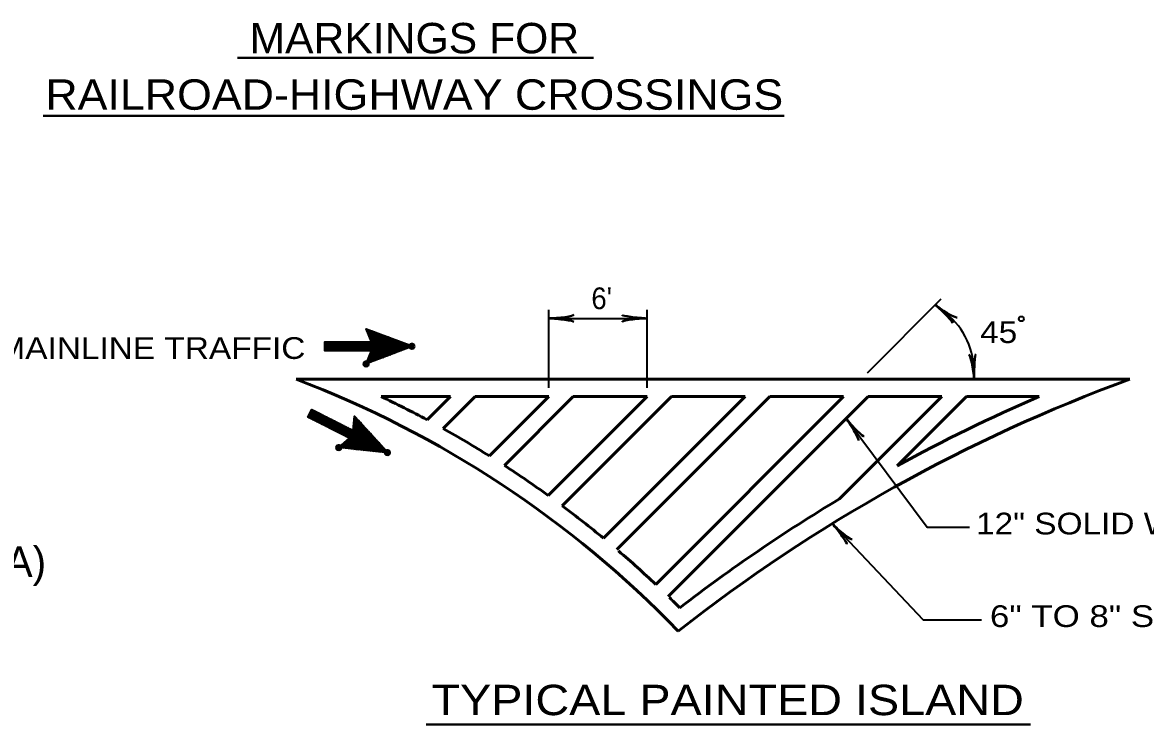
# Model space of a CAD drawing. Extents: x -66 to 614, y -59 to 381.
# Drawn here: x 0.9 to 130.2, y 35.3 to 116.1 of the extents above; entities that cross this region are included whole.
import ezdxf
from ezdxf.enums import TextEntityAlignment as Align

# ---------------------------------------------------------------- set-up
doc = ezdxf.new("R2010")
doc.units = 0
doc.header["$PDMODE"] = 32
doc.header["$PDSIZE"] = 0.5
doc.layers.add('1', color=7, linetype='Continuous', lineweight=53)

msp = doc.modelspace()

# ---------------------------------------------------------------- linework, layer by layer
at = {"layer": '1', "lineweight": 40}
for p, q in [((25.644, 112.056), (66.627, 112.056)), ((3.249, 105.393), (88.592, 105.393)), ((47.366, 35.304), (116.953, 35.304))]:
    msp.add_line(p, q, dxfattribs=at)
at = {"layer": '1', "lineweight": 35}
for p, q in [((106.608, 84.265), (98.123, 75.78)), ((61.474, 74.073), (61.474, 83.073)), ((72.788, 74.073), (72.788, 83.073)), ((61.474, 82.073), (72.788, 82.073)), ((40.451, 80.776), (43.387, 77.941)), ((40.552, 80.573), (43.286, 77.839)), ((40.653, 80.776), (43.488, 77.941)), ((40.653, 80.371), (43.185, 77.839)), ((40.856, 80.674), (43.59, 78.042)), ((41.058, 80.674), (43.691, 78.042)), ((41.362, 80.573), (43.792, 78.042)), ((41.565, 80.472), (43.893, 78.143)), ((41.767, 80.371), (43.995, 78.143)), ((41.97, 80.269), (44.096, 78.244)), ((35.692, 79.358), (41.058, 79.358)), ((35.692, 79.257), (36.603, 78.346)), ((35.692, 79.156), (36.502, 78.346)), ((35.692, 79.054), (36.401, 78.346)), ((35.793, 79.358), (36.806, 78.346)), ((35.895, 79.358), (36.907, 78.346)), ((36.097, 79.358), (37.11, 78.346)), ((36.198, 79.358), (37.211, 78.346)), ((36.401, 79.358), (37.413, 78.346)), ((36.502, 79.358), (37.515, 78.346)), ((36.603, 79.358), (37.616, 78.346)), ((36.806, 79.358), (37.818, 78.346)), ((36.907, 79.358), (37.92, 78.346)), ((37.11, 79.358), (38.122, 78.346)), ((37.211, 79.358), (38.223, 78.346)), ((37.312, 79.358), (38.325, 78.346)), ((37.515, 79.358), (38.527, 78.346)), ((37.616, 79.358), (38.628, 78.346)), ((37.818, 79.358), (38.831, 78.346)), ((37.92, 79.358), (38.932, 78.346)), ((38.122, 79.358), (39.135, 78.346)), ((38.223, 79.358), (39.236, 78.346)), ((38.325, 79.358), (39.337, 78.346)), ((38.527, 79.358), (39.54, 78.346)), ((38.628, 79.358), (39.641, 78.346)), ((38.831, 79.358), (39.843, 78.346)), ((38.932, 79.358), (39.945, 78.346)), ((39.033, 79.358), (40.046, 78.346)), ((39.236, 79.358), (40.248, 78.346)), ((39.337, 79.358), (40.35, 78.346)), ((39.54, 79.358), (40.552, 78.346)), ((39.641, 79.358), (40.653, 78.346)), ((39.742, 79.358), (40.755, 78.346)), ((39.945, 79.358), (40.957, 78.346)), ((40.046, 79.358), (41.97, 77.434)), ((40.248, 79.358), (42.172, 77.434)), ((40.35, 79.358), (42.273, 77.536)), ((40.552, 79.358), (42.375, 77.536)), ((40.653, 79.358), (42.476, 77.536)), ((40.755, 80.067), (43.083, 77.839)), ((40.755, 79.358), (42.577, 77.637)), ((40.856, 79.864), (42.982, 77.738)), ((40.957, 79.662), (42.881, 77.738)), ((40.957, 79.358), (42.678, 77.637)), ((41.058, 79.358), (42.78, 77.738)), ((42.273, 80.168), (44.197, 78.244)), ((42.476, 80.067), (44.298, 78.244)), ((42.678, 80.067), (44.4, 78.346)), ((42.982, 79.966), (44.501, 78.346)), ((43.185, 79.864), (44.602, 78.447)), ((43.387, 79.763), (44.703, 78.447)), ((43.59, 79.662), (44.805, 78.447)), ((43.893, 79.561), (44.906, 78.548)), ((44.096, 79.459), (45.007, 78.548)), ((44.298, 79.459), (45.108, 78.548)), ((44.501, 79.358), (45.21, 78.649)), ((44.805, 79.257), (45.311, 78.649)), ((45.007, 79.156), (45.412, 78.751)), ((45.21, 79.054), (45.513, 78.751)), ((45.412, 78.953), (45.615, 78.751)), ((35.692, 78.852), (36.198, 78.346)), ((35.692, 78.751), (36.097, 78.346)), ((35.692, 78.548), (35.895, 78.346)), ((35.692, 78.447), (35.793, 78.346)), ((40.755, 77.637), (41.261, 77.131)), ((40.856, 77.941), (41.565, 77.232)), ((40.856, 77.839), (41.463, 77.232)), ((40.856, 77.738), (41.362, 77.232)), ((40.957, 78.143), (41.767, 77.333)), ((40.957, 78.042), (41.666, 77.333)), ((41.058, 78.244), (41.868, 77.333)), ((40.451, 76.928), (40.552, 76.827)), ((40.552, 77.131), (40.755, 76.928)), ((40.552, 77.029), (40.653, 76.928)), ((40.653, 77.434), (41.058, 77.029)), ((40.653, 77.333), (40.957, 77.029)), ((40.653, 77.232), (40.856, 77.029)), ((40.755, 77.536), (41.16, 77.131)), ((33.954, 71.139), (34.177, 70.459)), ((34.045, 71.319), (34.358, 70.367)), ((34.091, 71.41), (34.448, 70.322)), ((34.136, 71.5), (34.539, 70.276)), ((34.182, 71.59), (38.971, 69.17)), ((34.272, 71.545), (34.719, 70.184)), ((34.363, 71.499), (34.81, 70.139)), ((34.544, 71.408), (34.99, 70.047)), ((34.634, 71.362), (35.081, 70.002)), ((34.815, 71.271), (35.261, 69.91)), ((34.905, 71.225), (35.352, 69.865)), ((34.995, 71.179), (35.442, 69.819)), ((33.771, 70.777), (33.816, 70.641)), ((33.817, 70.868), (33.906, 70.596)), ((33.908, 71.048), (34.087, 70.504)), ((35.176, 71.088), (35.623, 69.728)), ((35.266, 71.042), (35.713, 69.682)), ((35.447, 70.951), (35.894, 69.591)), ((35.538, 70.905), (35.984, 69.545)), ((35.628, 70.86), (36.075, 69.499)), ((35.809, 70.768), (36.255, 69.408)), ((35.899, 70.723), (36.346, 69.362)), ((36.08, 70.631), (36.527, 69.271)), ((36.17, 70.586), (36.617, 69.225)), ((36.351, 70.494), (36.798, 69.134)), ((36.441, 70.449), (36.888, 69.088)), ((36.532, 70.403), (36.978, 69.043)), ((36.712, 70.312), (37.159, 68.951)), ((36.803, 70.266), (37.249, 68.906)), ((36.983, 70.175), (37.43, 68.814)), ((37.074, 70.129), (37.521, 68.769)), ((37.164, 70.083), (37.611, 68.723)), ((37.345, 69.992), (37.792, 68.632)), ((37.435, 69.946), (37.882, 68.586)), ((37.616, 69.855), (38.063, 68.495)), ((39.02, 69.939), (40.093, 66.901)), ((39.067, 70.256), (40.184, 66.855)), ((39.068, 70.483), (40.274, 66.809)), ((39.069, 70.709), (40.41, 66.854)), ((39.249, 70.618), (40.501, 66.809)), ((39.384, 70.436), (40.637, 66.853)), ((39.565, 70.344), (40.727, 66.808)), ((39.791, 70.117), (40.817, 66.762)), ((39.925, 69.935), (40.953, 66.807)), ((37.706, 69.809), (38.153, 68.449)), ((37.797, 69.764), (38.243, 68.403)), ((37.977, 69.672), (38.424, 68.312)), ((38.068, 69.626), (38.917, 67.042)), ((38.248, 69.535), (39.097, 66.95)), ((38.339, 69.489), (39.233, 66.995)), ((38.52, 69.398), (39.324, 66.95)), ((38.61, 69.352), (39.414, 66.904)), ((38.7, 69.307), (39.55, 66.948)), ((38.881, 69.215), (39.641, 66.903)), ((38.971, 69.17), (39.777, 66.947)), ((39.018, 69.487), (39.867, 66.902)), ((39.019, 69.713), (39.957, 66.856)), ((40.061, 69.754), (41.044, 66.761)), ((40.196, 69.572), (41.18, 66.806)), ((40.421, 69.345), (41.27, 66.76)), ((40.556, 69.163), (41.361, 66.714)), ((40.737, 69.072), (41.497, 66.759)), ((40.962, 68.844), (41.587, 66.713)), ((41.097, 68.662), (41.723, 66.758)), ((37.333, 67.275), (37.378, 67.139)), ((37.469, 67.32), (37.514, 67.184)), ((37.515, 67.41), (37.604, 67.138)), ((37.651, 67.455), (37.74, 67.183)), ((37.696, 67.545), (37.83, 67.137)), ((37.742, 67.636), (37.921, 67.091)), ((37.878, 67.68), (38.057, 67.136)), ((37.924, 67.771), (38.147, 67.09)), ((38.06, 67.815), (38.283, 67.135)), ((38.105, 67.906), (38.374, 67.09)), ((38.151, 67.996), (38.464, 67.044)), ((38.287, 68.041), (38.6, 67.088)), ((38.333, 68.131), (38.69, 67.043)), ((38.469, 68.176), (38.781, 66.997)), ((41.232, 68.481), (41.813, 66.712)), ((41.367, 68.299), (41.904, 66.667)), ((41.593, 68.072), (42.04, 66.711)), ((41.728, 67.89), (42.13, 66.666)), ((41.909, 67.799), (42.22, 66.62)), ((42.044, 67.617), (42.356, 66.665)), ((42.269, 67.389), (42.447, 66.619)), ((42.404, 67.208), (42.583, 66.664)), ((42.539, 67.026), (42.673, 66.618)), ((42.674, 66.844), (42.764, 66.572))]:
    msp.add_line(p, q, dxfattribs=at)
at = {"layer": '1'}
for p, q in [((32.387, 75.073), (128.387, 75.073)), ((42.161, 73.073), (50.161, 73.073)), ((50.161, 73.073), (47.476, 70.388)), ((52.989, 73.073), (49.305, 69.388)), ((52.989, 73.073), (61.474, 73.073)), ((61.474, 73.073), (54.637, 66.235)), ((64.303, 73.073), (56.364, 65.134)), ((72.788, 73.073), (61.4, 61.685)), ((75.617, 73.073), (63.031, 60.487)), ((64.303, 73.073), (72.788, 73.073)), ((84.102, 73.073), (67.781, 56.752)), ((86.93, 73.073), (69.318, 55.46)), ((95.415, 73.073), (73.79, 51.447)), ((98.244, 73.073), (75.234, 50.063)), ((75.617, 73.073), (84.102, 73.073)), ((86.93, 73.073), (95.415, 73.073)), ((106.729, 73.073), (94.943, 61.286)), ((98.244, 73.073), (106.729, 73.073)), ((109.558, 73.073), (101.578, 65.093)), ((109.558, 73.073), (117.952, 73.073))]:
    msp.add_line(p, q, dxfattribs=at)
at = {"layer": '1', "lineweight": 35}
for points in [[(45.817, 78.852), (40.451, 76.827), (41.058, 78.346), (35.692, 78.346), (35.692, 79.358), (41.058, 79.358), (40.451, 80.877)], [(42.99, 66.571), (37.287, 67.185), (38.515, 68.266), (33.725, 70.687), (34.182, 71.59), (38.971, 69.17), (39.114, 70.799)]]:
    msp.add_lwpolyline(points, close=True, dxfattribs=at)
for points in [[(41.058, 78.346), (35.692, 78.346), (35.692, 79.358)], [(38.515, 68.266), (33.725, 70.687), (34.182, 71.59)], [(95.729, 70.558), (105.036, 58.043), (109.919, 58.043)], [(94.114, 58.441), (104.578, 47.357), (111.292, 47.357)]]:
    msp.add_lwpolyline(points, dxfattribs=at)
msp.add_circle((115.88, 82.02), 0.285, dxfattribs=at)
msp.add_arc((101.928, 76.012), 8.487, 1.18439, 54.5209, dxfattribs=at)
at = {"layer": '1'}
for centre, radius, start, end in [((-10.692, -38.168), 121.158, 44.05079, 69.17219), ((193.744, -103.239), 189.911, 110.12936, 128.16678), ((-10.692, -38.168), 123.158, 61.81611, 64.5867), ((193.744, -103.239), 191.911, 113.26155, 118.70186), ((-10.692, -38.168), 123.158, 57.9643, 60.84654), ((-10.692, -38.168), 123.158, 54.1713, 57.0113), ((193.744, -103.239), 191.911, 120.98582, 127.63172), ((-10.692, -38.168), 123.158, 50.41849, 53.23002), ((-10.692, -38.168), 123.158, 46.68889, 49.36196), ((-10.692, -38.168), 123.158, 44.88702, 45.6763)]:
    msp.add_arc(centre, radius, start, end, dxfattribs=at)
at = {"layer": '1', "lineweight": 40}
for centre, major_axis, ratio, start_param, end_param in [((106.727, 82.762), (-1.271, 1.225), 0.07063, 3.1407148, 5.41811), ((107.006, 83.164), (-1.499, 0.983), 0.122415, 0.8963533, 3.1415927), ((62.595, 81.861), (-1.756, 0.176), 0.07063, 3.1407148, 5.41811), ((62.595, 81.861), (-1.756, 0.176), 0.07063, 3.1407148, 5.41811), ((62.566, 82.349), (-1.786, -0.156), 0.122415, 0.8963533, 3.1415927), ((62.566, 82.349), (-1.786, -0.156), 0.122415, 0.8963533, 3.1415927), ((71.697, 81.796), (1.786, 0.156), 0.122415, 0.8963533, 3.1415927), ((71.668, 82.284), (1.756, -0.176), 0.07063, 3.1407148, 5.41811), ((110.108, 76.14), (0.272, -1.772), 0.122415, 0.8963533, 3.1415927), ((110.593, 76.201), (-0.061, -1.764), 0.07063, 3.1407148, 5.41811), ((96.228, 69.532), (-0.907, 1.514), 0.07063, 3.1407148, 5.41811), ((96.228, 69.532), (-0.907, 1.514), 0.07063, 3.1407148, 5.41811), ((96.602, 69.847), (-1.191, 1.34), 0.122415, 0.8963533, 3.1415927), ((96.602, 69.847), (-1.191, 1.34), 0.122415, 0.8963533, 3.1415927), ((94.729, 57.481), (-1.078, 1.398), 0.07063, 3.1407148, 5.41811), ((95.064, 57.837), (-1.339, 1.191), 0.122415, 0.8963533, 3.1415927)]:
    msp.add_ellipse(centre, major_axis=major_axis, ratio=ratio, start_param=start_param, end_param=end_param, dxfattribs=at)
at = {"layer": '1'}
for p in [(45.716, 78.852), (40.451, 76.827), (37.287, 67.185), (42.9, 66.617)]:
    msp.add_point(p, dxfattribs=at)

# ---------------------------------------------------------------- texts
for s, height, width, p in [('MARKINGS FOR', 3.5, 1.05, (45.994, 112.591)), ('RAILROAD-HIGHWAY CROSSINGS', 3.5, 1.1, (45.994, 106.091)), ("6'", 2.5, 0.95, (67.565, 83.132)), ('45', 2.5, 1.15, (113.276, 79.234)), ('DIRECTION OF MAINLINE TRAFFIC', 2.5, 1.15, (1.415, 77.402)), ('12" SOLID WHITE TRANSVERSE STRIPES', 2.5, 1.15, (148.838, 57.196)), ('6" TO 8" SOLID WHITE CHANNELIZING LINE', 2.5, 1.2, (153.931, 46.535)), ('TYPICAL PAINTED ISLAND', 3.5, 1.15, (82.074, 36.384))]:
    msp.add_text(s, height=height, dxfattribs=dict(at, width=width)).set_placement(p, align=Align.CENTER)
msp.add_text('(A)', height=3.5, dxfattribs=at).set_placement((0.485, 52.307), align=Align.CENTER)

doc.saveas('drawing.dxf')
